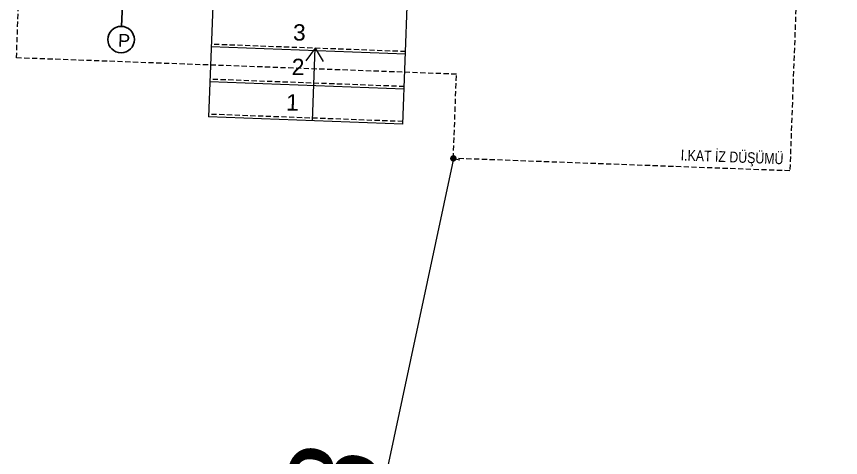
# Model space of a CAD drawing. Header units: centimetres. Extents: x 63871 to 181827, y -95930 to 42199.
# Drawn here: x 155120 to 155756, y 33498 to 33838 of the extents above; entities that cross this region are included whole.
import ezdxf

# ---------------------------------------------------------------- set-up
doc = ezdxf.new("R2010")
doc.units = ezdxf.units.CM
doc.linetypes.add('11-021_500-SatisOfisi_220512$0${ Diamond }', pattern=[12, 4, -2, 2, 2, -2])
doc.linetypes.add('11-021_500-SatisOfisi_280512$0${ Wide Dash }', pattern=[12, 4, -2, 4, -2])
for name, color, linetype, lineweight in [('A-FLOR-HRAL', 11, 'Continuous', 9), ('İz DÜŞÜMÜ', 7, '11-021_500-SatisOfisi_220512$0${ Diamond }', 18), ('OLUK', 222, 'Continuous', 15)]:
    doc.layers.add(name, color=color, linetype=linetype, lineweight=lineweight)
doc.layers.add('Bitirme - Duvar', color=7, linetype='Continuous')
doc.layers.add('Dıış Ölçü', color=140, linetype='Continuous')
doc.styles.add('MtXpl_Arial_Narrow_1', font='')
doc.styles.add('OLUŞTURULMUŞ_STİL_1', font='Arial.ttf')
doc.styles.add('RomanS', font='')
doc.styles.get('MtXpl_Arial_Narrow_1').set_extended_font_data('Arial Narrow')
doc.styles.get('RomanS').set_extended_font_data('Stylus BT')
doc.dimstyles.new('BÖYÜK', dxfattribs={"dimtxt": 70, "dimasz": 5, "dimexe": 5, "dimexo": 5, "dimgap": 2, "dimtad": 3, "dimdec": 0, "dimzin": 0, "dimdsep": 46, "dimtxsty": 'RomanS', "dimblk": 'DOT', "dimcen": 5, "dimadec": 0, "dimazin": 0, "dimtfac": 1, "dimtdec": 0, "dimtix": 1, "dimtofl": 0, "dimtmove": 1, "dimatfit": 0, "dimldrblk": 'DOT', "dimfxl": 10, "dimfxlon": 1, "dimtolj": 1, "dimtzin": 0, "dimarcsym": 0})

# ---------------------------------------------------------------- blocks, each defined once
blk = doc.blocks.new('HRD')
at = {"layer": 'A-FLOR-HRAL'}
for p, q in [((153969.6, 35417.48), (153969.6, 35317.48)), ((154119.71, 35317.48), (154119.71, 35417.48)), ((154049.77, 35373.48), (154043.1, 35363.46)), ((154049.77, 35317.48), (154049.77, 35373.48)), ((154049.77, 35373.48), (154056.43, 35363.46)), ((154119.71, 35371.48), (153969.6, 35371.48)), ((154119.71, 35344.48), (153969.6, 35344.48)), ((154119.71, 35317.48), (153969.6, 35317.48))]:
    blk.add_line(p, q, dxfattribs=at)
at = {"layer": 'A-FLOR-HRAL', "linetype": '11-021_500-SatisOfisi_280512$0${ Wide Dash }'}
for p, q in [((154119.71, 35373.48), (153969.6, 35373.48)), ((154119.71, 35346.48), (153969.6, 35346.48)), ((154119.71, 35319.48), (153969.6, 35319.48))]:
    blk.add_line(p, q, dxfattribs=at)
at = {"layer": 'Bitirme - Duvar', "color": 161, "linetype": 'Continuous', "lineweight": 25}
blk.add_line((153899.84, 35384.78), (153899.84, 35432.28), dxfattribs=at)
blk.add_circle((153899.84, 35374.56), 10.23, dxfattribs=at)
at = {"layer": 'İz DÜŞÜMÜ'}
blk.add_lwpolyline([(153819.63, 36347.48), (154419.63, 36347.49), (154419.63, 35292.49), (154159.63, 35292.49), (154159.63, 35357.48), (153819.63, 35357.48), (153819.63, 36347.48)], dxfattribs=at)
at = {"style": 'MtXpl_Arial_Narrow_1'}
blk.add_text('I.KAT İZ DÜŞÜMÜ', height=8.316, rotation=359.95698, dxfattribs=at).set_placement((154335.01, 35297.43))
at = {"layer": 'Bitirme - Duvar', "linetype": 'Continuous', "char_height": 12.592, "attachment_point": 9, "rotation": 1.38858, "style": 'OLUŞTURULMUŞ_STİL_1'}
for s, insert in [('\\A1;3', (154042.24, 35378.86)), ('\\A1;2', (154042.24, 35352.41)), ('\\A1;1', (154038.91, 35324.84))]:
    blk.add_mtext(s, dxfattribs=dict(at, insert=insert))
at = {"layer": 'Bitirme - Duvar', "linetype": 'Continuous', "insert": (153897.51, 35368.97), "char_height": 10, "attachment_point": 7, "style": 'OLUŞTURULMUŞ_STİL_1'}
blk.add_mtext('\\A1;P', dxfattribs=at)
blk = doc.blocks.new('_Dot')
at = {"color": 0, "linetype": 'ByBlock', "lineweight": -2}
blk.add_line((-0.5, 0), (-1, 0), dxfattribs=at)
at = {"color": 0, "linetype": 'ByBlock', "const_width": 0.5}
blk.add_lwpolyline([(-0.25, 0, 1), (0.25, 0, 1)], format="xyb", close=True, dxfattribs=at)
blk = doc.blocks.new('*D264')
at = {"layer": 'Defpoints', "color": 0, "transparency": 16777216}
for p in [(-971.38, 17546.26, 0), (-1102.49, 16932.55), (-1102.49, 16932.55)]:
    blk.add_point(p, dxfattribs=at)
at = {"layer": 'Dıış Ölçü', "color": 0, "lineweight": -2, "transparency": 16777216}
for p, q in [((-971.38, 17546.26), (-966.49, 17545.21)), ((-972.43, 17541.37), (-1101.45, 16937.44)), ((-1102.49, 16932.55), (-1097.6, 16931.51))]:
    blk.add_line(p, q, dxfattribs=at)
at = {"layer": 'Dıış Ölçü', "color": 0, "lineweight": -2, "transparency": 16777216, "xscale": 5, "yscale": 5, "zscale": 5}
for p, rotation in [((-971.38, 17546.26), 77.94096925706795), ((-1102.49, 16932.55), 257.9409692570679)]:
    blk.add_blockref('_Dot', p, dxfattribs=dict(at, rotation=rotation))
at = {"layer": 'Dıış Ölçü', "color": 0, "transparency": 16777216, "insert": (-1074.4, 17247.41), "char_height": 70, "attachment_point": 5, "rotation": 77.94097, "style": 'RomanS'}
blk.add_mtext('\\A1;628', dxfattribs=at)
blk = doc.blocks.new('yerleşim planı')
at = {"rotation": 357.8731892381679}
blk.add_blockref('HRD', (-156334.57, -12000.85, 0), dxfattribs=at)
at = {"layer": 'Dıış Ölçü'}
dim = blk.add_aligned_dim(p1=(-971.38, 17546.26, 0), p2=(-1102.49, 16932.55), distance=0, dimstyle='BÖYÜK', dxfattribs=at)
dim.commit()
dim.dimension.update_dxf_attribs({"geometry": '*D264', "text_midpoint": (-1074.4, 17247.41)})

msp = doc.modelspace()

# ---------------------------------------------------------------- block references
at = {"layer": 'OLUK'}
msp.add_blockref('yerleşim planı', (156428.79, 16182.58), dxfattribs=at)

doc.saveas('drawing.dxf')
